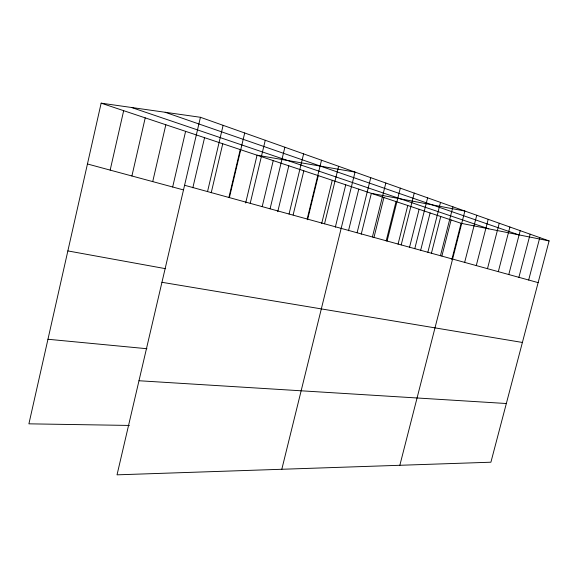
<?xml version="1.0" encoding="UTF-8"?>
<svg xmlns="http://www.w3.org/2000/svg" width="578" height="578" viewBox="0 0 578 578"><rect width="100%" height="100%" fill="white"/><g stroke="black" fill="none" stroke-linecap="round" stroke-linejoin="round"><path stroke-width="0.87" d="M200.443 117.291L117.031 474.834L490.903 462.212L549.1 240.91L200.443 117.291L101.15 103.166L28.9 423.833L129.414 425.437M110.167 170.12L123.67 110.68M131.907 175.987L145.215 117.869M152.722 181.608L165.835 124.754M172.67 186.997L185.603 131.351M192.842 187.771L204.561 137.68M207.538 191.585L223.122 125.332M211.216 192.756L222.761 143.749M228.881 197.539L240.246 149.586M229.387 197.604L244.704 132.983M245.657 203.008L257.058 155.2L355.029 172.1L281.811 469.271M250.209 203.333L265.266 140.273M262.21 206.563L273.235 160.597M270.078 208.81L284.882 147.231M277.751 211.685L288.812 165.799M289.043 214.033L303.609 153.871M293.133 214.915L303.818 170.806M307.185 219.026L321.505 160.214M307.554 219.734L318.297 175.64M321.679 223.549L332.263 180.3M324.54 223.802L338.629 166.283M335.312 227.226L345.745 184.801M348.491 230.774L358.772 189.143M357.103 232.775L370.751 177.677M361.228 234.206L371.365 193.348L464.871 211.049L399.846 465.29M372.398 236.98L385.837 183.024M373.923 237.623L383.908 197.539M386.191 240.925L396.031 201.585M387.087 241.026L400.316 188.161M398.047 244.183L407.765 205.501M401.204 244.913L414.238 193.095M409.535 247.276L419.115 209.287M414.787 248.656L427.619 197.842M420.668 250.26L430.111 212.957M427.857 252.254L440.501 202.408M431.455 253.15L440.761 216.512M440.45 255.722L452.914 206.808M441.888 256.025L451.086 219.958M451.808 259.609L461.092 223.296L101.15 103.166M464.647 262.383L476.749 215.262M476.272 265.591L488.2 219.315M487.485 268.676L499.248 223.238M498.315 271.66L509.904 227.017M508.777 274.543L520.207 230.665M518.892 277.324L530.163 234.198M528.668 280.019L539.787 237.609M138.98 380.743L506.335 403.516M47.952 339.257L146.957 348.722M161.948 282.295L522.396 342.458M67.857 250.917L165.633 268.698M461.092 223.296L549.1 240.91M87.444 163.979L183.11 189.815M184.584 185.263L538.132 282.62M131.488 107.479L488.764 228.837M165.149 112.269L518.654 234.82"/></g></svg>
